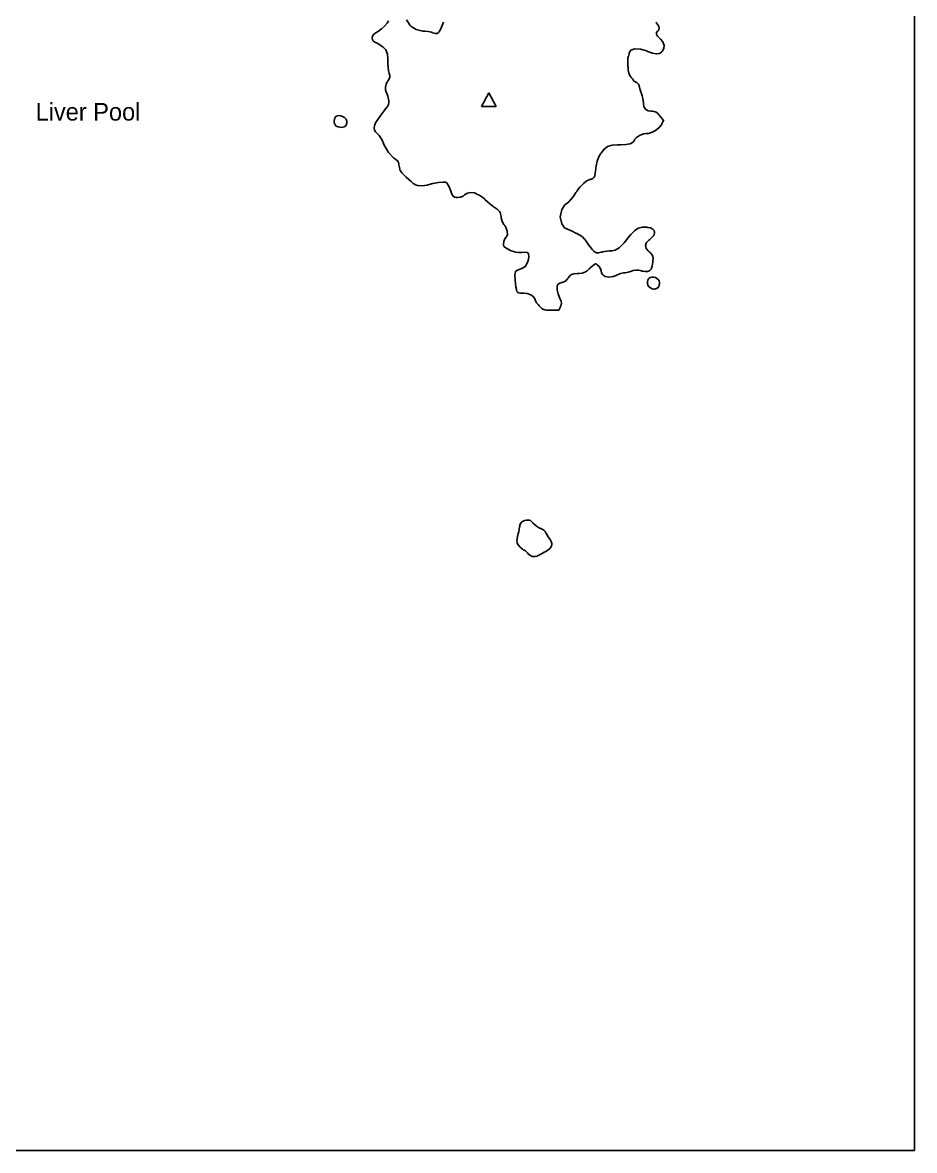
# Model space of a CAD drawing. Extents: x 0 to 24000, y 0 to 24000.
# Drawn here: x 20519 to 24000, y 0 to 4404 of the extents above; entities that cross this region are included whole.
import ezdxf

# ---------------------------------------------------------------- set-up
doc = ezdxf.new("R2010")
doc.units = 0
for name, color, linetype in [('01A-WaterbodyTidal', 7, 'Continuous'), ('01B-LandmassTidal', 7, 'Continuous'), ('06B-FeaturesSummit', 7, 'Continuous'), ('xx-NamesWaterbodyXXXX', 7, 'Continuous')]:
    doc.layers.add(name, color=color, linetype=linetype)

msp = doc.modelspace()

# ---------------------------------------------------------------- linework, layer by layer
at = {"layer": '01A-WaterbodyTidal'}
msp.add_lwpolyline([(0, 0), (24000, 0), (24000, 24000), (0, 24000)], close=True, dxfattribs=at)
at = {"layer": '01B-LandmassTidal'}
for points in [[(21947.6, 4411.3), (21941.4, 4401.9), (21931.7, 4390.5), (21919.5, 4379.6), (21907.9, 4371), (21903.9, 4368.4), (21901.2, 4366.7), (21893.5, 4361.4), (21887.1, 4355.7), (21883.9, 4350.3), (21883.1, 4345.9), (21883.1, 4344.5), (21883.1, 4343), (21883.9, 4338.3), (21887.2, 4333.2), (21894, 4328.1), (21902.5, 4323.3), (21905.4, 4321.7), (21910.5, 4319), (21925.1, 4309.7), (21936.9, 4297.1), (21942.6, 4280.5), (21944.2, 4262.3), (21944.2, 4256.3), (21944.2, 4252.8), (21944.6, 4242.5), (21945.7, 4228.7), (21947.4, 4216.4), (21948.7, 4209.5), (21949.3, 4207.3), (21950.1, 4204.9), (21952, 4197.7), (21952.4, 4190.9), (21949.9, 4184.2), (21945.7, 4177.4), (21944.2, 4175.1), (21942.4, 4172.2), (21937.6, 4162.9), (21934.7, 4151.9), (21935.3, 4141.2), (21938.2, 4132.4), (21939.5, 4129.6), (21940.3, 4128.1), (21944.2, 4116.8), (21947.4, 4104.1), (21947.7, 4101.8), (21948.1, 4099.5), (21948.7, 4092.4), (21947.3, 4084.7), (21942.5, 4076), (21935.6, 4066.8), (21933.3, 4063.8), (21929.2, 4058.6), (21917.1, 4042.7), (21905, 4025.7), (21896.7, 4012.2), (21892, 4001.3), (21890.6, 3992.4), (21892.3, 3984.5), (21896.9, 3977.3), (21902.3, 3971.5), (21904.3, 3969.7), (21905.9, 3968.2), (21910.2, 3963.3), (21916.2, 3954.8), (21921.8, 3945.3), (21925.3, 3938.4), (21926.2, 3936), (21929.3, 3927.9), (21946.7, 3896.1), (21966, 3875.6), (21970.1, 3873.2), (21972, 3872.2), (21977.5, 3868.5), (21982.4, 3863.6), (21985.5, 3857.9), (21987, 3852.4), (21987.4, 3850.5), (21987.7, 3848.5), (21989.5, 3838.3), (21991.1, 3830.2), (21991.3, 3829.4), (21991.6, 3828.1), (21994, 3824.8), (21999.6, 3817.9), (22007.4, 3809.5), (22016.6, 3800.3), (22026.2, 3791.2), (22035.6, 3782.9), (22043.8, 3776.3), (22048.4, 3773), (22050.1, 3772.1), (22052.6, 3770.8), (22060.9, 3768.5), (22074, 3766.9), (22087.8, 3767.6), (22097.5, 3769.5), (22100.7, 3770.5), (22105.5, 3772.3), (22120.5, 3776), (22142.2, 3779.8), (22160.9, 3781.3), (22170.1, 3780.9), (22172, 3780), (22173, 3779.4), (22175.5, 3776.2), (22179.9, 3769.2), (22184.5, 3759.8), (22187.8, 3751.7), (22188.9, 3749), (22190.3, 3745.2), (22194.8, 3733.7), (22199.5, 3725.6), (22205.1, 3722.3), (22211.7, 3721.3), (22214, 3721.1), (22216.7, 3721), (22228.5, 3722.2), (22238.6, 3726.7), (22240.6, 3728.2), (22244.1, 3730.8), (22255.4, 3737.6), (22268.5, 3741), (22282.2, 3738.8), (22295, 3733.2), (22299, 3730.9), (22301.3, 3729.7), (22307.9, 3725.7), (22315.3, 3721), (22320.5, 3717.1), (22322.4, 3715.1), (22322.5, 3714.5), (22322.5, 3713.7), (22324.9, 3711.3), (22331.5, 3705.2), (22341.2, 3697.2), (22350.1, 3690.4), (22353.1, 3688.2), (22355.6, 3686.4), (22363.1, 3680.9), (22370.7, 3675.1), (22376.2, 3670.3), (22380.1, 3666.1), (22382.6, 3662), (22384.3, 3657.5), (22385.4, 3652.2), (22386.2, 3647.2), (22386.4, 3645.5), (22386.9, 3642.2), (22391, 3627.4), (22397.1, 3615.5), (22398.6, 3613.7), (22400.9, 3611.1), (22406.3, 3601.8), (22410.6, 3589), (22411.1, 3577.1), (22409, 3570), (22407.6, 3568.3), (22405.8, 3566.3), (22401.6, 3559.2), (22397.4, 3548.6), (22395.8, 3538.5), (22396.2, 3532.6), (22397, 3531), (22397.5, 3530.2), (22400.2, 3528), (22406.2, 3523.8), (22414, 3519.2), (22420.6, 3515.6), (22422.9, 3514.5), (22425.8, 3513.2), (22434.5, 3509.8), (22444.4, 3507.1), (22453.9, 3506), (22461.8, 3506.1), (22464.5, 3506.3), (22467.1, 3506.6), (22479.6, 3507), (22488.4, 3506.2), (22489.2, 3505.9), (22490.4, 3505.5), (22493, 3500.8), (22494.5, 3490.9), (22493.6, 3479.1), (22491.3, 3470.8), (22489.9, 3468.3), (22489.4, 3467.1), (22486.1, 3460.6), (22483.3, 3455), (22482.9, 3454.2), (22482.6, 3453.4), (22476.8, 3448.7), (22467.4, 3444), (22465.2, 3443.2), (22463.1, 3442.5), (22456.9, 3440.2), (22450.5, 3437.3), (22445.9, 3434.3), (22442.9, 3430.7), (22441.1, 3426.1), (22440.4, 3420.2), (22440.5, 3412.5), (22441.1, 3405.3), (22441.3, 3402.8), (22441.7, 3398.3), (22443, 3384.6), (22444.6, 3370.9), (22446.3, 3361.2), (22448.6, 3354.6), (22451.8, 3350.7), (22456.3, 3348.7), (22462.3, 3348), (22468.4, 3347.9), (22470.3, 3347.9), (22474.7, 3347.9), (22487.8, 3346.1), (22502.4, 3340.8), (22513.1, 3332.9), (22518.2, 3325.5), (22519, 3322.8), (22519.3, 3321.4), (22521.2, 3317.2), (22525.3, 3310.3), (22530.6, 3302.9), (22535, 3297.8), (22536.6, 3296.2), (22537.8, 3294.9), (22541.5, 3291.3), (22545.5, 3287.6), (22549.2, 3284.9), (22553.2, 3283.1), (22557.9, 3282.1), (22563.8, 3281.5), (22571.4, 3281.3), (22578.8, 3281.3), (22581.3, 3281.3), (22611.5, 3281.3), (22617.8, 3294.6), (22618.6, 3296.5), (22621, 3302.5), (22621.9, 3308.7), (22620.4, 3315.9), (22617.3, 3323.8), (22616.2, 3326.4), (22614.3, 3330.8), (22609.6, 3344.5), (22606, 3360.4), (22605.4, 3373.1), (22607, 3379.7), (22608.3, 3381.3), (22608.9, 3382.1), (22615.2, 3386), (22623.8, 3389.1), (22625.6, 3389.5), (22627.6, 3389.9), (22637.3, 3394.8), (22646.3, 3403.9), (22647.9, 3406.3), (22649.5, 3408.5), (22654.5, 3414.9), (22661.1, 3419.7), (22670.9, 3422.3), (22683, 3423.6), (22687.1, 3424), (22691.2, 3424.4), (22703.4, 3426), (22714, 3429), (22722.7, 3434.6), (22730.5, 3441.9), (22733, 3444.4), (22734.8, 3446.1), (22740.3, 3451), (22747, 3456.5), (22752.4, 3460.3), (22754.9, 3461.6), (22755.7, 3461.6), (22757.2, 3461.6), (22761.7, 3458.5), (22768.7, 3451.2), (22774.5, 3442.3), (22776.9, 3436.5), (22776.9, 3434.6), (22776.9, 3432.8), (22778.7, 3427.4), (22782.3, 3420.5), (22783.2, 3419.3), (22784.7, 3417.1), (22792.6, 3412.8), (22807, 3410.4), (22823.5, 3412.2), (22835.3, 3416.3), (22838.8, 3418.5), (22840.6, 3419.6), (22852.8, 3424.3), (22864.4, 3426.7), (22868.3, 3426.7), (22870.5, 3426.8), (22882.4, 3428.8), (22892.2, 3431.9), (22893.3, 3432.6), (22895.3, 3433.9), (22902.3, 3436.4), (22912.9, 3437.9), (22924.7, 3437), (22934.2, 3434.8), (22937.2, 3433.8), (22939.9, 3432.9), (22948.3, 3431.5), (22958.5, 3432.1), (22966.8, 3435.4), (22971.3, 3439.5), (22972.1, 3441.2), (22972.6, 3442.1), (22973.8, 3445.5), (22975.6, 3452.4), (22977.2, 3460.9), (22978.2, 3467.9), (22978.4, 3470.2), (22978.8, 3473.5), (22979.8, 3483.2), (22978.8, 3491.4), (22974.5, 3498.5), (22967.8, 3505.6), (22965.5, 3507.9), (22962.2, 3511.1), (22953.4, 3521.9), (22949.6, 3533.6), (22954.2, 3544.7), (22963.6, 3554.5), (22967.1, 3557.3), (22969.2, 3559.1), (22975.4, 3564.7), (22980.8, 3571.1), (22983.8, 3576.9), (22984.7, 3581.3), (22984.7, 3582.7), (22984.7, 3585), (22983.4, 3591.9), (22978.8, 3598), (22969.8, 3602), (22958.9, 3604.2), (22955.3, 3604.7), (22950.8, 3605.3), (22937, 3605.1), (22921.2, 3600.7), (22906.9, 3591.3), (22896.4, 3580.5), (22893.3, 3576.5), (22887, 3568.3), (22867.3, 3544.4), (22847.9, 3524.8), (22831.9, 3515.2), (22819.8, 3512.6), (22815.7, 3512.6), (22814, 3512.6), (22808.9, 3512.3), (22800, 3511.3), (22789.9, 3509.8), (22782.5, 3508.4), (22780.1, 3507.9), (22776.8, 3507.3), (22767.2, 3505.5), (22759.1, 3505.3), (22753.4, 3507.6), (22748.6, 3511.6), (22747.1, 3513), (22745.6, 3514.2), (22741.8, 3518.4), (22735.2, 3526.5), (22728.3, 3535.9), (22723.2, 3543.1), (22721.6, 3545.5), (22719.5, 3548.7), (22712.6, 3558), (22704.2, 3566.8), (22693.5, 3574.1), (22682, 3580.1), (22678.1, 3582), (22675.1, 3583.4), (22666.3, 3587.6), (22655.1, 3592.9), (22645.8, 3597.2), (22641.1, 3599.4), (22639.7, 3600), (22634.5, 3602.5), (22623, 3618), (22617.6, 3645.1), (22623.6, 3673.7), (22635.4, 3692.1), (22640.9, 3696.1), (22643.5, 3698), (22650.7, 3704.4), (22660.3, 3714.6), (22670.4, 3727.6), (22678.9, 3740), (22681.6, 3744.3), (22684.6, 3749), (22694.7, 3762.5), (22707.7, 3775.9), (22721.4, 3785.6), (22732.9, 3791.1), (22736.9, 3792.5), (22738.9, 3793.2), (22744.8, 3795.8), (22749.5, 3799.8), (22752.2, 3806.2), (22753.7, 3814.2), (22754.2, 3816.8), (22755, 3823.6), (22758, 3844.1), (22762, 3863), (22767, 3877), (22771.9, 3886.6), (22773.8, 3889.7), (22776.8, 3894.6), (22787.3, 3908.5), (22801.6, 3919.6), (22820.4, 3924.8), (22841, 3926.2), (22847.9, 3926.2), (22854.2, 3926.3), (22873.3, 3927.4), (22891, 3931), (22902, 3937.3), (22907, 3944.4), (22907.8, 3946.9), (22908.7, 3949.4), (22914.6, 3955.5), (22927.1, 3963.4), (22942.5, 3969.1), (22954.1, 3971.2), (22958, 3971.2), (22962, 3971.2), (22973.8, 3974.2), (22989.6, 3982.1), (23003.7, 3993.9), (23012.3, 4004.6), (23014.5, 4008.5), (23021.1, 4021.4), (23006.2, 4039.5), (23004.2, 4042), (22997.8, 4049.1), (22991.2, 4054.5), (22984.4, 4057), (22977.6, 4057.5), (22975.3, 4057.5), (22971.5, 4057.5), (22960.2, 4059.5), (22949.6, 4065.5), (22943.6, 4075.7), (22941.8, 4086.5), (22942, 4090), (22942, 4092.1), (22941.6, 4098.1), (22940, 4108), (22937.4, 4118.4), (22935, 4125.7), (22934.1, 4128.1), (22933.3, 4130.3), (22931, 4137), (22928.4, 4145.3), (22926.5, 4152.2), (22925.9, 4155.6), (22925.9, 4156.7), (22925.9, 4158.4), (22922.5, 4163.7), (22915.8, 4169.5), (22914.1, 4170.4), (22912.5, 4171.3), (22905.9, 4175.8), (22902.4, 4178.5), (22902.4, 4179.4), (22902.4, 4180.6), (22899.6, 4183.9), (22894.5, 4190.2), (22893.3, 4191.6), (22892, 4193), (22888.5, 4198), (22885.3, 4206.1), (22883.1, 4217.6), (22881.9, 4230.2), (22881.6, 4234.3), (22881.3, 4237.7), (22880.8, 4247.9), (22880.7, 4259), (22881.3, 4266.9), (22882.2, 4270.2), (22882.7, 4270.8), (22883.3, 4271.3), (22885.6, 4276.2), (22886.7, 4281.6), (22886.7, 4283.3), (22886.7, 4286.4), (22892.5, 4295.7), (22908, 4301.6), (22930.4, 4300.5), (22950.2, 4294.8), (22956.5, 4291.9), (22961.5, 4289.7), (22976.9, 4284.2), (22992.4, 4281.4), (23004.5, 4283.7), (23012.6, 4289), (23014.9, 4291.2), (23017.2, 4293.5), (23022, 4302.4), (23022.9, 4315.1), (23017.6, 4328.5), (23009.4, 4338.9), (23006.2, 4341.7), (23003.9, 4343.9), (22997.5, 4351.1), (22993.4, 4358.8), (22993.7, 4365.3), (22997, 4370), (22998.4, 4371.1), (22999.7, 4372.2), (23002.7, 4376.4), (23003.9, 4382.3), (23001.8, 4389.3), (22997.9, 4395.5), (22996.4, 4397.4), (22994.9, 4399.3), (22991.8, 4406.1)], [(22162.1, 4406), (22157.1, 4393.2), (22151.5, 4380.1), (22146.6, 4370.7), (22141.9, 4364.7), (22137, 4361.6), (22131.6, 4360.9), (22125.1, 4362.3), (22119.1, 4364.4), (22117.1, 4365.3), (22115.2, 4366), (22101.8, 4369.4), (22089.2, 4371.1), (22085, 4371.1), (22081.3, 4371.1), (22070.2, 4372.8), (22055.2, 4377.6), (22041.8, 4384.5), (22033.8, 4390.6), (22031.7, 4393.1), (22030.8, 4394.2), (22024.6, 4403.3), (22017.6, 4414.8)]]:
    msp.add_lwpolyline(points, dxfattribs=at)
for points in [[(21740.4, 4035.5), (21738.8, 4034), (21735.6, 4027.9), (21734.3, 4018.4), (21736.2, 4008.9), (21739.6, 4002.9), (21741.2, 4001.4), (21743.1, 3999.6), (21750.9, 3996.3), (21762.9, 3994.8), (21774, 3996.8), (21780.1, 4000.5), (21781.2, 4002.2), (21782.3, 4004.4), (21784.5, 4011.2), (21784.6, 4019.4), (21781.4, 4026.8), (21776.7, 4032.2), (21774.9, 4033.6), (21772.7, 4035.3), (21765.4, 4039.2), (21756, 4041.5), (21747.5, 4040.3), (21741.8, 4037)], [(22963.5, 3404.4), (22962.3, 3403.2), (22959.3, 3398.6), (22957.5, 3392.1), (22957.7, 3385.3), (22959.9, 3378.7), (22963.8, 3372.8), (22969.1, 3368), (22975.6, 3364.8), (22981.2, 3363.6), (22983.1, 3363.6), (22985.5, 3363.6), (22992.5, 3365.2), (22999.1, 3369.9), (23003, 3377.7), (23004.3, 3385.9), (23004.3, 3388.7), (23004.3, 3390.3), (23003.1, 3395.1), (22999.7, 3400.6), (22994.8, 3405.1), (22988.8, 3408.3), (22982.1, 3410.1), (22975.3, 3410.1), (22969, 3408.3), (22964.7, 3405.6)], [(22468.4, 2455.3), (22467, 2454.4), (22461.8, 2448.1), (22459.3, 2441.4), (22459.3, 2439.2), (22459.3, 2437.8), (22458.9, 2433.5), (22457.6, 2425.4), (22455.6, 2416.1), (22453.8, 2409), (22453.1, 2406.7), (22452.4, 2404.3), (22450.7, 2397.1), (22449.2, 2387.8), (22448.6, 2379.8), (22448.8, 2375.5), (22449.2, 2374.1), (22449.7, 2371.8), (22453.5, 2365.3), (22461.2, 2355.6), (22469.7, 2347.6), (22474.6, 2344.3), (22476.2, 2344.3), (22477.5, 2344.3), (22481.4, 2341), (22487.8, 2334.6), (22489.2, 2333), (22491.2, 2330.6), (22498.4, 2324.3), (22508.4, 2319.6), (22518.8, 2318.9), (22526.8, 2321.1), (22529.2, 2322.4), (22530.6, 2323.1), (22541.1, 2328.5), (22552.9, 2334.6), (22555, 2335.7), (22558.6, 2337.6), (22568.9, 2344), (22578.2, 2351.8), (22583.2, 2359.5), (22584.8, 2365.8), (22584.8, 2367.9), (22584.8, 2370.3), (22582.6, 2377.5), (22578.3, 2385.2), (22577.4, 2386.3), (22576.3, 2387.5), (22569.8, 2396.5), (22563.4, 2407.4), (22562.5, 2409.4), (22561.6, 2411.3), (22558.3, 2416.8), (22553.5, 2422.2), (22547.3, 2426.2), (22541.1, 2428.8), (22538.9, 2429.4), (22536.5, 2430.3), (22524.3, 2437.3), (22513.9, 2446.6), (22512.3, 2448.6), (22511, 2450.3), (22506.8, 2455.2), (22501.7, 2459.2), (22496.1, 2461.2), (22491.2, 2461.6), (22489.5, 2461.5), (22486.6, 2461.5), (22478.1, 2459.7), (22469.6, 2456.2)]]:
    msp.add_lwpolyline(points, close=True, dxfattribs=at)
at = {"layer": '06B-FeaturesSummit'}
for p, q in [((22309.5, 4076.7), (22338.6, 4129.6)), ((22338.6, 4129.6), (22367.7, 4076.7)), ((22367.7, 4076.7), (22309.5, 4076.7))]:
    msp.add_line(p, q, dxfattribs=at)

# ---------------------------------------------------------------- texts
at = {"layer": 'xx-NamesWaterbodyXXXX'}
msp.add_text('Liver Pool', height=68.78, dxfattribs=at).set_placement((20569.5, 4021.3))

doc.saveas('drawing.dxf')
